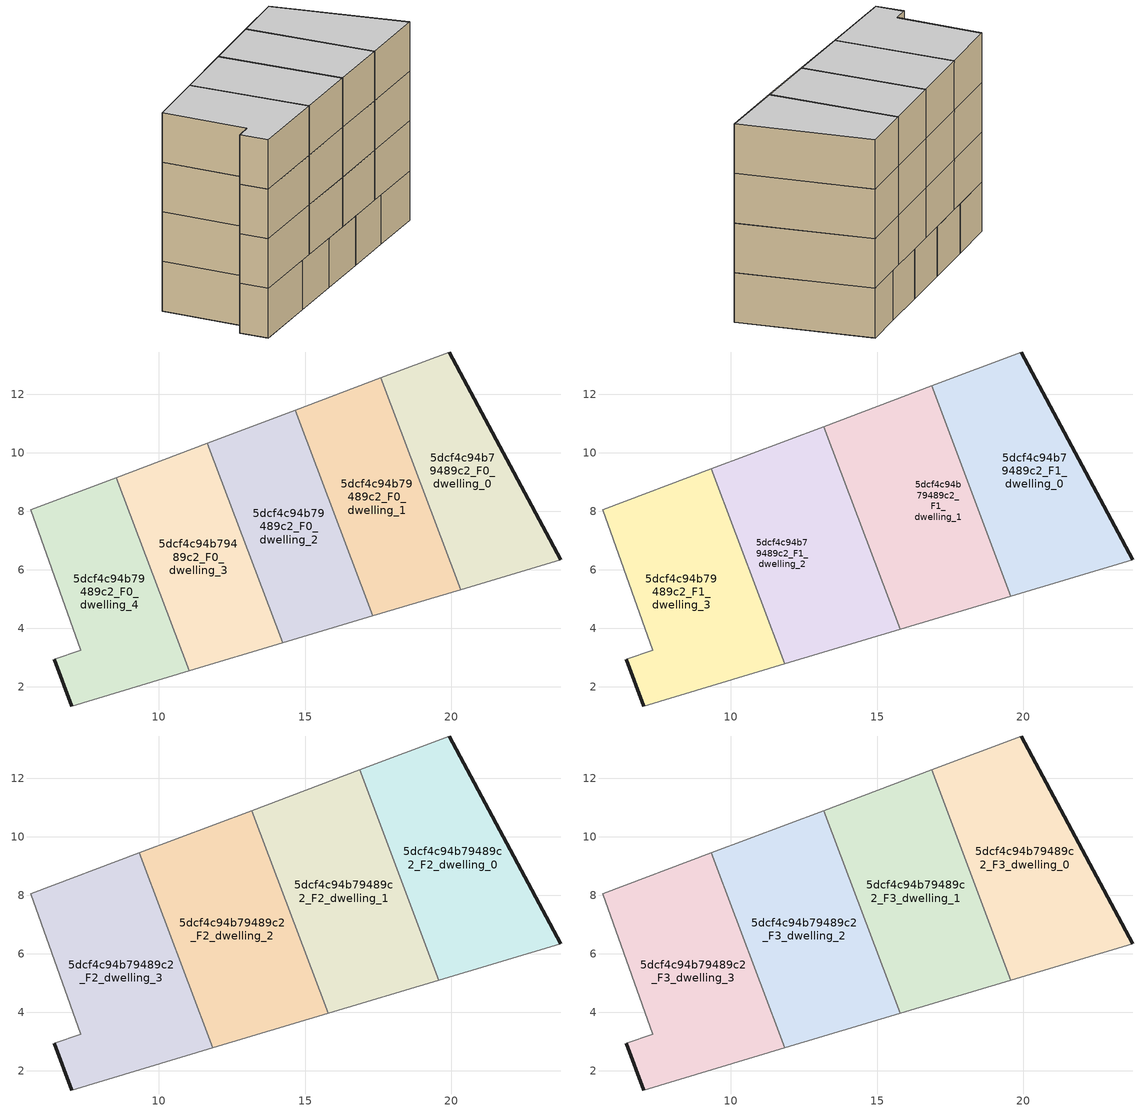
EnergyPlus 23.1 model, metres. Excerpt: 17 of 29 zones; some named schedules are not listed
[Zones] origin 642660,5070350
5dcf4c94b79489c2_F0_dwelling_0
 floor ground (EU_floor_Construction): 23.74,6.34 19.94,13.45 17.59,12.56 20.32,5.32 z0
 wall outside (EU_wall_Construction): 19.94,13.45 23.74,6.34 z0:3
 wall adiabatic (EU_wall_Construction): 17.59,12.56 19.94,13.45 / 23.74,6.34 20.32,5.32 z0:3
 wall to 5dcf4c94b79489c2_F0_dwelling_1 (EU_wall_Construction): 20.32,5.32 17.59,12.56 z0:3
5dcf4c94b79489c2_F0_dwelling_1
 floor ground (EU_floor_Construction): 20.32,5.32 17.59,12.56 14.67,11.46 17.32,4.42 z0
 wall adiabatic (EU_wall_Construction): 20.32,5.32 17.32,4.42 / 14.67,11.46 17.59,12.56 z0:3
 wall to 5dcf4c94b79489c2_F0_dwelling_2 (EU_wall_Construction): 17.32,4.42 14.67,11.46 z0:3
5dcf4c94b79489c2_F0_dwelling_2
 floor ground (EU_floor_Construction): 17.32,4.42 14.67,11.46 11.66,10.32 14.23,3.5 z0
 wall adiabatic (EU_wall_Construction): 17.32,4.42 14.23,3.5 / 11.66,10.32 14.67,11.46 z0:3
 wall to 5dcf4c94b79489c2_F0_dwelling_3 (EU_wall_Construction): 14.23,3.5 11.66,10.32 z0:3
5dcf4c94b79489c2_F0_dwelling_3
 floor ground (EU_floor_Construction): 14.23,3.5 11.66,10.32 8.55,9.15 11.04,2.55 z0
 wall adiabatic (EU_wall_Construction): 14.23,3.5 11.04,2.55 / 8.55,9.15 11.66,10.32 z0:3
 wall to 5dcf4c94b79489c2_F0_dwelling_4 (EU_wall_Construction): 11.04,2.55 8.55,9.15 z0:3
5dcf4c94b79489c2_F0_dwelling_4
 floor ground (EU_floor_Construction): 11.04,2.55 8.55,9.15 5.62,8.05 7.32,3.25 6.42,2.95 7.02,1.34 z0
 wall outside (EU_wall_Construction): 7.02,1.34 6.42,2.95 z0:3
 wall adiabatic (EU_wall_Construction): 11.04,2.55 7.02,1.34 / 6.42,2.95 7.32,3.25 5.62,8.05 8.55,9.15 z0:3
5dcf4c94b79489c2_F1_dwelling_0
 floor to 5dcf4c94b79489c2_F0_dwelling_0 (EU_floor_Construction): 23.74,6.34 19.94,13.45 17.59,12.56 20.32,5.32 z3
 floor to 5dcf4c94b79489c2_F0_dwelling_1 (EU_floor_Construction): 20.32,5.32 17.59,12.56 16.86,12.29 19.57,5.1 z3
 wall outside (EU_wall_Construction): 19.94,13.45 23.74,6.34 z3:6
 wall adiabatic (EU_wall_Construction): 16.86,12.29 19.94,13.45 / 23.74,6.34 19.57,5.1 z3:6
 wall to 5dcf4c94b79489c2_F1_dwelling_1 (EU_wall_Construction): 19.57,5.1 16.86,12.29 z3:6
5dcf4c94b79489c2_F1_dwelling_1
 floor to 5dcf4c94b79489c2_F0_dwelling_1 (EU_floor_Construction): 19.57,5.1 16.86,12.29 14.67,11.46 17.32,4.42 z3
 floor to 5dcf4c94b79489c2_F0_dwelling_2 (EU_floor_Construction): 17.32,4.42 14.67,11.46 13.17,10.9 15.78,3.96 z3
 wall adiabatic (EU_wall_Construction): 19.57,5.1 15.79,3.96 / 13.17,10.9 16.86,12.29 z3:6
 wall to 5dcf4c94b79489c2_F1_dwelling_2 (EU_wall_Construction): 15.79,3.96 13.17,10.9 z3:6
5dcf4c94b79489c2_F1_dwelling_2
 floor to 5dcf4c94b79489c2_F0_dwelling_3 (EU_floor_Construction): 14.23,3.5 11.66,10.32 9.34,9.45 11.85,2.79 z3
 floor to 5dcf4c94b79489c2_F0_dwelling_2 (EU_floor_Construction): 15.78,3.96 13.17,10.9 11.66,10.32 14.23,3.5 z3
 wall adiabatic (EU_wall_Construction): 15.79,3.96 11.85,2.79 / 9.34,9.45 13.17,10.9 z3:6
 wall to 5dcf4c94b79489c2_F1_dwelling_3 (EU_wall_Construction): 11.85,2.79 9.34,9.45 z3:6
5dcf4c94b79489c2_F1_dwelling_3
 floor to 5dcf4c94b79489c2_F0_dwelling_3 (EU_floor_Construction): 11.85,2.79 9.34,9.45 8.55,9.15 11.04,2.55 z3
 floor to 5dcf4c94b79489c2_F0_dwelling_4 (EU_floor_Construction): 11.04,2.55 8.55,9.15 5.62,8.05 7.32,3.25 6.42,2.95 7.02,1.34 z3
 wall outside (EU_wall_Construction): 7.02,1.34 6.42,2.95 z3:6
 wall adiabatic (EU_wall_Construction): 11.85,2.79 7.02,1.34 / 6.42,2.95 7.32,3.25 5.62,8.05 9.34,9.45 z3:6
5dcf4c94b79489c2_F2_dwelling_0
 floor to 5dcf4c94b79489c2_F1_dwelling_0 (EU_floor_Construction): 23.74,6.34 19.94,13.45 16.86,12.29 19.57,5.1 z6
 wall outside (EU_wall_Construction): 19.94,13.45 23.74,6.34 z6:9
 wall adiabatic (EU_wall_Construction): 16.86,12.29 19.94,13.45 / 23.74,6.34 19.57,5.1 z6:9
 wall to 5dcf4c94b79489c2_F2_dwelling_1 (EU_wall_Construction): 19.57,5.1 16.86,12.29 z6:9
5dcf4c94b79489c2_F2_dwelling_1
 floor to 5dcf4c94b79489c2_F1_dwelling_1 (EU_floor_Construction): 19.57,5.1 16.86,12.29 13.17,10.9 15.79,3.96 z6
 wall adiabatic (EU_wall_Construction): 19.57,5.1 15.79,3.96 / 13.17,10.9 16.86,12.29 z6:9
 wall to 5dcf4c94b79489c2_F2_dwelling_2 (EU_wall_Construction): 15.79,3.96 13.17,10.9 z6:9
5dcf4c94b79489c2_F2_dwelling_2
 floor to 5dcf4c94b79489c2_F1_dwelling_2 (EU_floor_Construction): 15.79,3.96 13.17,10.9 9.34,9.45 11.85,2.79 z6
 wall adiabatic (EU_wall_Construction): 15.79,3.96 11.85,2.79 / 9.34,9.45 13.17,10.9 z6:9
 wall to 5dcf4c94b79489c2_F2_dwelling_3 (EU_wall_Construction): 11.85,2.79 9.34,9.45 z6:9
5dcf4c94b79489c2_F2_dwelling_3
 floor to 5dcf4c94b79489c2_F1_dwelling_3 (EU_floor_Construction): 11.85,2.79 9.34,9.45 5.62,8.05 7.32,3.25 6.42,2.95 7.02,1.34 z6
 wall outside (EU_wall_Construction): 7.02,1.34 6.42,2.95 z6:9
 wall adiabatic (EU_wall_Construction): 11.85,2.79 7.02,1.34 / 6.42,2.95 7.32,3.25 5.62,8.05 9.34,9.45 z6:9
5dcf4c94b79489c2_F3_dwelling_0
 floor to 5dcf4c94b79489c2_F2_dwelling_0 (EU_floor_Construction): 23.74,6.34 19.94,13.45 16.86,12.29 19.57,5.1 z9
 wall outside (EU_wall_Construction): 19.94,13.45 23.74,6.34 z9:12
 wall adiabatic (EU_wall_Construction): 16.86,12.29 19.94,13.45 / 23.74,6.34 19.57,5.1 z9:12
 wall to 5dcf4c94b79489c2_F3_dwelling_1 (EU_wall_Construction): 19.57,5.1 16.86,12.29 z9:12
 ceiling to 5dcf4c94b79489c2_F4_dwelling_0 (EU_floor_Construction): 19.94,13.45 23.74,6.34 19.57,5.1 16.86,12.29 z12
5dcf4c94b79489c2_F3_dwelling_1
 floor to 5dcf4c94b79489c2_F2_dwelling_1 (EU_floor_Construction): 19.57,5.1 16.86,12.29 13.17,10.9 15.79,3.96 z9
 wall adiabatic (EU_wall_Construction): 19.57,5.1 15.79,3.96 / 13.17,10.9 16.86,12.29 z9:12
 wall to 5dcf4c94b79489c2_F3_dwelling_2 (EU_wall_Construction): 15.79,3.96 13.17,10.9 z9:12
 ceiling to 5dcf4c94b79489c2_F4_dwelling_1 (EU_floor_Construction): 16.86,12.29 19.57,5.1 15.79,3.96 13.17,10.9 z12
5dcf4c94b79489c2_F3_dwelling_2
 floor to 5dcf4c94b79489c2_F2_dwelling_2 (EU_floor_Construction): 15.79,3.96 13.17,10.9 9.34,9.45 11.85,2.79 z9
 wall adiabatic (EU_wall_Construction): 15.79,3.96 11.85,2.79 / 9.34,9.45 13.17,10.9 z9:12
 wall to 5dcf4c94b79489c2_F3_dwelling_3 (EU_wall_Construction): 11.85,2.79 9.34,9.45 z9:12
 ceiling to 5dcf4c94b79489c2_F4_dwelling_2 (EU_floor_Construction): 13.17,10.9 15.79,3.96 11.85,2.79 9.34,9.45 z12
5dcf4c94b79489c2_F3_dwelling_3
 floor to 5dcf4c94b79489c2_F2_dwelling_3 (EU_floor_Construction): 11.85,2.79 9.34,9.45 5.62,8.05 7.32,3.25 6.42,2.95 7.02,1.34 z9
 wall outside (EU_wall_Construction): 7.02,1.34 6.42,2.95 z9:12
 wall adiabatic (EU_wall_Construction): 11.85,2.79 7.02,1.34 / 6.42,2.95 7.32,3.25 5.62,8.05 9.34,9.45 z9:12
 ceiling to 5dcf4c94b79489c2_F4_dwelling_3 (EU_floor_Construction): 9.34,9.45 11.85,2.79 7.02,1.34 6.42,2.95 7.32,3.25 5.62,8.05 z12
[Building]
EU S2 Campaign: North Axis=0; Terrain=City; Solar Distribution=FullExterior
[Site:Location]
Lyon-Bron: Latitude=45.75; Longitude=5; Time Zone=1; Elevation=198
[SizingPeriod:WeatherFileDays]
AnnualSizingPeriod: Begin Month=1; Begin Day of Month=1; End Month=12; End Day of Month=31; Day of Week for Start Day=Monday; Use Weather File Daylight Saving Period=No; Use Weather File Rain and Snow Indicators=No
[MATERIAL]
EU_InternalMass_Material: Roughness=MediumRough; Thickness=0.1; Conductivity=1; Density=1800; Specific Heat=900; Thermal Absorptance=0.9; Solar Absorptance=0.7; Visible Absorptance=0.7
[MATERIAL:NOMASS] Roughness=MediumRough; Thermal Absorptance=0.9; Solar Absorptance=0.7; Visible Absorptance=0.7
Name | Thermal Resistance
EU_wall_NoMass | 0.776494
EU_floor_NoMass | 0.421597
[CONSTRUCTION]
EU_wall_Construction: EU_wall_NoMass
EU_floor_Construction: EU_floor_NoMass
EU_InternalMass_Construction: EU_InternalMass_Material
[ZONE] Type=1; Multiplier=1; Ceiling Height=autocalculate; Floor Area=autocalculate; Part of Total Floor Area=Yes
Name | Volume
5dcf4c94b79489c2_F0_dwelling_0; 5dcf4c94b79489c2_F0_dwelling_1 | 71.4675
5dcf4c94b79489c2_F1_dwelling_0; 5dcf4c94b79489c2_F2_dwelling_0; 5dcf4c94b79489c2_F3_dwelling_0 | 89.332
5dcf4c94b79489c2_F1_dwelling_1; 5dcf4c94b79489c2_F2_dwelling_1; 5dcf4c94b79489c2_F3_dwelling_1 | 89.3291
5dcf4c94b79489c2_F0_dwelling_2 | 71.4602
5dcf4c94b79489c2_F1_dwelling_2; 5dcf4c94b79489c2_F2_dwelling_2; 5dcf4c94b79489c2_F3_dwelling_2 | 89.3262
5dcf4c94b79489c2_F0_dwelling_3 | 71.4617
5dcf4c94b79489c2_F1_dwelling_3; 5dcf4c94b79489c2_F2_dwelling_3; 5dcf4c94b79489c2_F3_dwelling_3 | 89.3394
5dcf4c94b79489c2_F0_dwelling_4 | 71.4624
[INTERNALMASS] Construction=EU_InternalMass_Construction
Name | Zone or ZoneList | Surface Area
5dcf4c94b79489c2_F0_dwelling_0_EU_InternalMass | 5dcf4c94b79489c2_F0_dwelling_0 | 23.8222
5dcf4c94b79489c2_F0_dwelling_1_EU_InternalMass | 5dcf4c94b79489c2_F0_dwelling_1 | 23.8226
5dcf4c94b79489c2_F0_dwelling_2_EU_InternalMass | 5dcf4c94b79489c2_F0_dwelling_2 | 23.82
5dcf4c94b79489c2_F0_dwelling_3_EU_InternalMass | 5dcf4c94b79489c2_F0_dwelling_3 | 23.8203
5dcf4c94b79489c2_F0_dwelling_4_EU_InternalMass | 5dcf4c94b79489c2_F0_dwelling_4 | 23.8207
5dcf4c94b79489c2_F1_dwelling_0_EU_InternalMass | 5dcf4c94b79489c2_F1_dwelling_0 | 29.7774
5dcf4c94b79489c2_F1_dwelling_1_EU_InternalMass | 5dcf4c94b79489c2_F1_dwelling_1 | 29.7763
5dcf4c94b79489c2_F1_dwelling_2_EU_InternalMass | 5dcf4c94b79489c2_F1_dwelling_2 | 29.7751
5dcf4c94b79489c2_F1_dwelling_3_EU_InternalMass | 5dcf4c94b79489c2_F1_dwelling_3 | 29.7797
5dcf4c94b79489c2_F2_dwelling_0_EU_InternalMass | 5dcf4c94b79489c2_F2_dwelling_0 | 29.7774
5dcf4c94b79489c2_F2_dwelling_1_EU_InternalMass | 5dcf4c94b79489c2_F2_dwelling_1 | 29.7763
5dcf4c94b79489c2_F2_dwelling_2_EU_InternalMass | 5dcf4c94b79489c2_F2_dwelling_2 | 29.7751
5dcf4c94b79489c2_F2_dwelling_3_EU_InternalMass | 5dcf4c94b79489c2_F2_dwelling_3 | 29.7797
5dcf4c94b79489c2_F3_dwelling_0_EU_InternalMass | 5dcf4c94b79489c2_F3_dwelling_0 | 29.7774
5dcf4c94b79489c2_F3_dwelling_1_EU_InternalMass | 5dcf4c94b79489c2_F3_dwelling_1 | 29.7763
5dcf4c94b79489c2_F3_dwelling_2_EU_InternalMass | 5dcf4c94b79489c2_F3_dwelling_2 | 29.7751
5dcf4c94b79489c2_F3_dwelling_3_EU_InternalMass | 5dcf4c94b79489c2_F3_dwelling_3 | 29.7797
[OTHEREQUIPMENT] Fuel Type=Electricity; Design Level Calculation Method=Watts/Area; Power per Zone Floor Area=1; Fraction Latent=0; Fraction Radiant=0; Fraction Lost=0; Carbon Dioxide Generation Rate=0; EndUse Subcategory=EU_Step8_InternalGains
Name | Zone or ZoneList or Space or SpaceList | Schedule
EU_Step8_InternalGain_5dcf4c94b79489c2_F0_dwelling_0_f000 | 5dcf4c94b79489c2_F0_dwelling_0 | EU_Step8_GainSchedule_5dcf4c94b79489c2_F0_dwelling_0_f000
EU_Step8_InternalGain_5dcf4c94b79489c2_F0_dwelling_1_f000 | 5dcf4c94b79489c2_F0_dwelling_1 | EU_Step8_GainSchedule_5dcf4c94b79489c2_F0_dwelling_1_f000
EU_Step8_InternalGain_5dcf4c94b79489c2_F0_dwelling_2_f000 | 5dcf4c94b79489c2_F0_dwelling_2 | EU_Step8_GainSchedule_5dcf4c94b79489c2_F0_dwelling_2_f000
EU_Step8_InternalGain_5dcf4c94b79489c2_F0_dwelling_3_f000 | 5dcf4c94b79489c2_F0_dwelling_3 | EU_Step8_GainSchedule_5dcf4c94b79489c2_F0_dwelling_3_f000
EU_Step8_InternalGain_5dcf4c94b79489c2_F0_dwelling_4_f000 | 5dcf4c94b79489c2_F0_dwelling_4 | EU_Step8_GainSchedule_5dcf4c94b79489c2_F0_dwelling_4_f000
EU_Step8_InternalGain_5dcf4c94b79489c2_F1_dwelling_0_f000 | 5dcf4c94b79489c2_F1_dwelling_0 | EU_Step8_GainSchedule_5dcf4c94b79489c2_F1_dwelling_0_f000
EU_Step8_InternalGain_5dcf4c94b79489c2_F1_dwelling_1_f000 | 5dcf4c94b79489c2_F1_dwelling_1 | EU_Step8_GainSchedule_5dcf4c94b79489c2_F1_dwelling_1_f000
EU_Step8_InternalGain_5dcf4c94b79489c2_F1_dwelling_2_f000 | 5dcf4c94b79489c2_F1_dwelling_2 | EU_Step8_GainSchedule_5dcf4c94b79489c2_F1_dwelling_2_f000
EU_Step8_InternalGain_5dcf4c94b79489c2_F1_dwelling_3_f000 | 5dcf4c94b79489c2_F1_dwelling_3 | EU_Step8_GainSchedule_5dcf4c94b79489c2_F1_dwelling_3_f000
EU_Step8_InternalGain_5dcf4c94b79489c2_F2_dwelling_0_f000 | 5dcf4c94b79489c2_F2_dwelling_0 | EU_Step8_GainSchedule_5dcf4c94b79489c2_F2_dwelling_0_f000
EU_Step8_InternalGain_5dcf4c94b79489c2_F2_dwelling_1_f000 | 5dcf4c94b79489c2_F2_dwelling_1 | EU_Step8_GainSchedule_5dcf4c94b79489c2_F2_dwelling_1_f000
EU_Step8_InternalGain_5dcf4c94b79489c2_F2_dwelling_2_f000 | 5dcf4c94b79489c2_F2_dwelling_2 | EU_Step8_GainSchedule_5dcf4c94b79489c2_F2_dwelling_2_f000
EU_Step8_InternalGain_5dcf4c94b79489c2_F2_dwelling_3_f000 | 5dcf4c94b79489c2_F2_dwelling_3 | EU_Step8_GainSchedule_5dcf4c94b79489c2_F2_dwelling_3_f000
EU_Step8_InternalGain_5dcf4c94b79489c2_F3_dwelling_0_f000 | 5dcf4c94b79489c2_F3_dwelling_0 | EU_Step8_GainSchedule_5dcf4c94b79489c2_F3_dwelling_0_f000
EU_Step8_InternalGain_5dcf4c94b79489c2_F3_dwelling_1_f000 | 5dcf4c94b79489c2_F3_dwelling_1 | EU_Step8_GainSchedule_5dcf4c94b79489c2_F3_dwelling_1_f000
EU_Step8_InternalGain_5dcf4c94b79489c2_F3_dwelling_2_f000 | 5dcf4c94b79489c2_F3_dwelling_2 | EU_Step8_GainSchedule_5dcf4c94b79489c2_F3_dwelling_2_f000
EU_Step8_InternalGain_5dcf4c94b79489c2_F3_dwelling_3_f000 | 5dcf4c94b79489c2_F3_dwelling_3 | EU_Step8_GainSchedule_5dcf4c94b79489c2_F3_dwelling_3_f000
[ZONEVENTILATION:DESIGNFLOWRATE] Schedule=EU_AlwaysOn; Design Flow Rate Calculation Method=AirChanges/Hour; Air Changes per Hour=0.693814; Ventilation Type=Natural; Fan Pressure Rise=0; Fan Total Efficiency=1; Constant Term Coefficient=1; Temperature Term Coefficient=0; Velocity Term Coefficient=0; Velocity Squared Term Coefficient=0; Minimum Indoor Temperature=-100; Maximum Indoor Temperature=100; Delta Temperature=-100; Minimum Outdoor Temperature=-100; Maximum Outdoor Temperature=100; Maximum Wind Speed=40
Name | Zone or ZoneList or Space or SpaceList
EU_ConstantAir_5dcf4c94b79489c2_F0_dwelling_0 | 5dcf4c94b79489c2_F0_dwelling_0
EU_ConstantAir_5dcf4c94b79489c2_F0_dwelling_1 | 5dcf4c94b79489c2_F0_dwelling_1
EU_ConstantAir_5dcf4c94b79489c2_F0_dwelling_2 | 5dcf4c94b79489c2_F0_dwelling_2
EU_ConstantAir_5dcf4c94b79489c2_F0_dwelling_3 | 5dcf4c94b79489c2_F0_dwelling_3
EU_ConstantAir_5dcf4c94b79489c2_F0_dwelling_4 | 5dcf4c94b79489c2_F0_dwelling_4
EU_ConstantAir_5dcf4c94b79489c2_F1_dwelling_0 | 5dcf4c94b79489c2_F1_dwelling_0
EU_ConstantAir_5dcf4c94b79489c2_F1_dwelling_1 | 5dcf4c94b79489c2_F1_dwelling_1
EU_ConstantAir_5dcf4c94b79489c2_F1_dwelling_2 | 5dcf4c94b79489c2_F1_dwelling_2
EU_ConstantAir_5dcf4c94b79489c2_F1_dwelling_3 | 5dcf4c94b79489c2_F1_dwelling_3
EU_ConstantAir_5dcf4c94b79489c2_F2_dwelling_0 | 5dcf4c94b79489c2_F2_dwelling_0
EU_ConstantAir_5dcf4c94b79489c2_F2_dwelling_1 | 5dcf4c94b79489c2_F2_dwelling_1
EU_ConstantAir_5dcf4c94b79489c2_F2_dwelling_2 | 5dcf4c94b79489c2_F2_dwelling_2
EU_ConstantAir_5dcf4c94b79489c2_F2_dwelling_3 | 5dcf4c94b79489c2_F2_dwelling_3
EU_ConstantAir_5dcf4c94b79489c2_F3_dwelling_0 | 5dcf4c94b79489c2_F3_dwelling_0
EU_ConstantAir_5dcf4c94b79489c2_F3_dwelling_1 | 5dcf4c94b79489c2_F3_dwelling_1
EU_ConstantAir_5dcf4c94b79489c2_F3_dwelling_2 | 5dcf4c94b79489c2_F3_dwelling_2
EU_ConstantAir_5dcf4c94b79489c2_F3_dwelling_3 | 5dcf4c94b79489c2_F3_dwelling_3
[HVACTEMPLATE:THERMOSTAT] Constant Heating Setpoint=20; Constant Cooling Setpoint=50
EU_HeatOnly_5dcf4c94b79489c2_F0_dwelling_0; EU_HeatOnly_5dcf4c94b79489c2_F0_dwelling_1; EU_HeatOnly_5dcf4c94b79489c2_F0_dwelling_2; EU_HeatOnly_5dcf4c94b79489c2_F0_dwelling_3; EU_HeatOnly_5dcf4c94b79489c2_F0_dwelling_4; EU_HeatOnly_5dcf4c94b79489c2_F1_dwelling_0; EU_HeatOnly_5dcf4c94b79489c2_F1_dwelling_1; EU_HeatOnly_5dcf4c94b79489c2_F1_dwelling_2; EU_HeatOnly_5dcf4c94b79489c2_F1_dwelling_3; EU_HeatOnly_5dcf4c94b79489c2_F2_dwelling_0; EU_HeatOnly_5dcf4c94b79489c2_F2_dwelling_1; EU_HeatOnly_5dcf4c94b79489c2_F2_dwelling_2; EU_HeatOnly_5dcf4c94b79489c2_F2_dwelling_3; EU_HeatOnly_5dcf4c94b79489c2_F3_dwelling_0; EU_HeatOnly_5dcf4c94b79489c2_F3_dwelling_1; EU_HeatOnly_5dcf4c94b79489c2_F3_dwelling_2; EU_HeatOnly_5dcf4c94b79489c2_F3_dwelling_3; EU_HeatOnly_5dcf4c94b79489c2_F4_dwelling_0; EU_HeatOnly_5dcf4c94b79489c2_F4_dwelling_1; EU_HeatOnly_5dcf4c94b79489c2_F4_dwelling_2; EU_HeatOnly_5dcf4c94b79489c2_F4_dwelling_3; EU_HeatOnly_5dcf4c94b79489c2_F5_dwelling_0; EU_HeatOnly_5dcf4c94b79489c2_F5_dwelling_1; EU_HeatOnly_5dcf4c94b79489c2_F5_dwelling_2; EU_HeatOnly_5dcf4c94b79489c2_F5_dwelling_3; EU_HeatOnly_5dcf4c94b79489c2_F6_dwelling_0; EU_HeatOnly_5dcf4c94b79489c2_F6_dwelling_1; EU_HeatOnly_5dcf4c94b79489c2_F6_dwelling_2; EU_HeatOnly_5dcf4c94b79489c2_F6_dwelling_3
[HVACTEMPLATE:ZONE:IDEALLOADSAIRSYSTEM] System Availability Schedule=EU_AlwaysOn; Maximum Heating Supply Air Temperature=50; Minimum Cooling Supply Air Temperature=13; Maximum Heating Supply Air Humidity Ratio=0.0156; Minimum Cooling Supply Air Humidity Ratio=0.0077; Heating Limit=NoLimit; Cooling Limit=NoLimit; Heating Availability Schedule=EU_AlwaysOn; Cooling Availability Schedule=EU_CoolingOff; Dehumidification Control Type=ConstantSensibleHeatRatio; Cooling Sensible Heat Ratio=0.7; Dehumidification Setpoint=60; Humidification Control Type=None; Humidification Setpoint=30; Outdoor Air Method=None; Outdoor Air Flow Rate per Person=0.00944; Outdoor Air Flow Rate per Zone Floor Area=0; Outdoor Air Flow Rate per Zone=0; Demand Controlled Ventilation Type=None; Outdoor Air Economizer Type=NoEconomizer; Heat Recovery Type=None; Sensible Heat Recovery Effectiveness=0.7; Latent Heat Recovery Effectiveness=0.65
Name | Template Thermostat
5dcf4c94b79489c2_F0_dwelling_0 | EU_HeatOnly_5dcf4c94b79489c2_F0_dwelling_0
5dcf4c94b79489c2_F0_dwelling_1 | EU_HeatOnly_5dcf4c94b79489c2_F0_dwelling_1
5dcf4c94b79489c2_F0_dwelling_2 | EU_HeatOnly_5dcf4c94b79489c2_F0_dwelling_2
5dcf4c94b79489c2_F0_dwelling_3 | EU_HeatOnly_5dcf4c94b79489c2_F0_dwelling_3
5dcf4c94b79489c2_F0_dwelling_4 | EU_HeatOnly_5dcf4c94b79489c2_F0_dwelling_4
5dcf4c94b79489c2_F1_dwelling_0 | EU_HeatOnly_5dcf4c94b79489c2_F1_dwelling_0
5dcf4c94b79489c2_F1_dwelling_1 | EU_HeatOnly_5dcf4c94b79489c2_F1_dwelling_1
5dcf4c94b79489c2_F1_dwelling_2 | EU_HeatOnly_5dcf4c94b79489c2_F1_dwelling_2
5dcf4c94b79489c2_F1_dwelling_3 | EU_HeatOnly_5dcf4c94b79489c2_F1_dwelling_3
